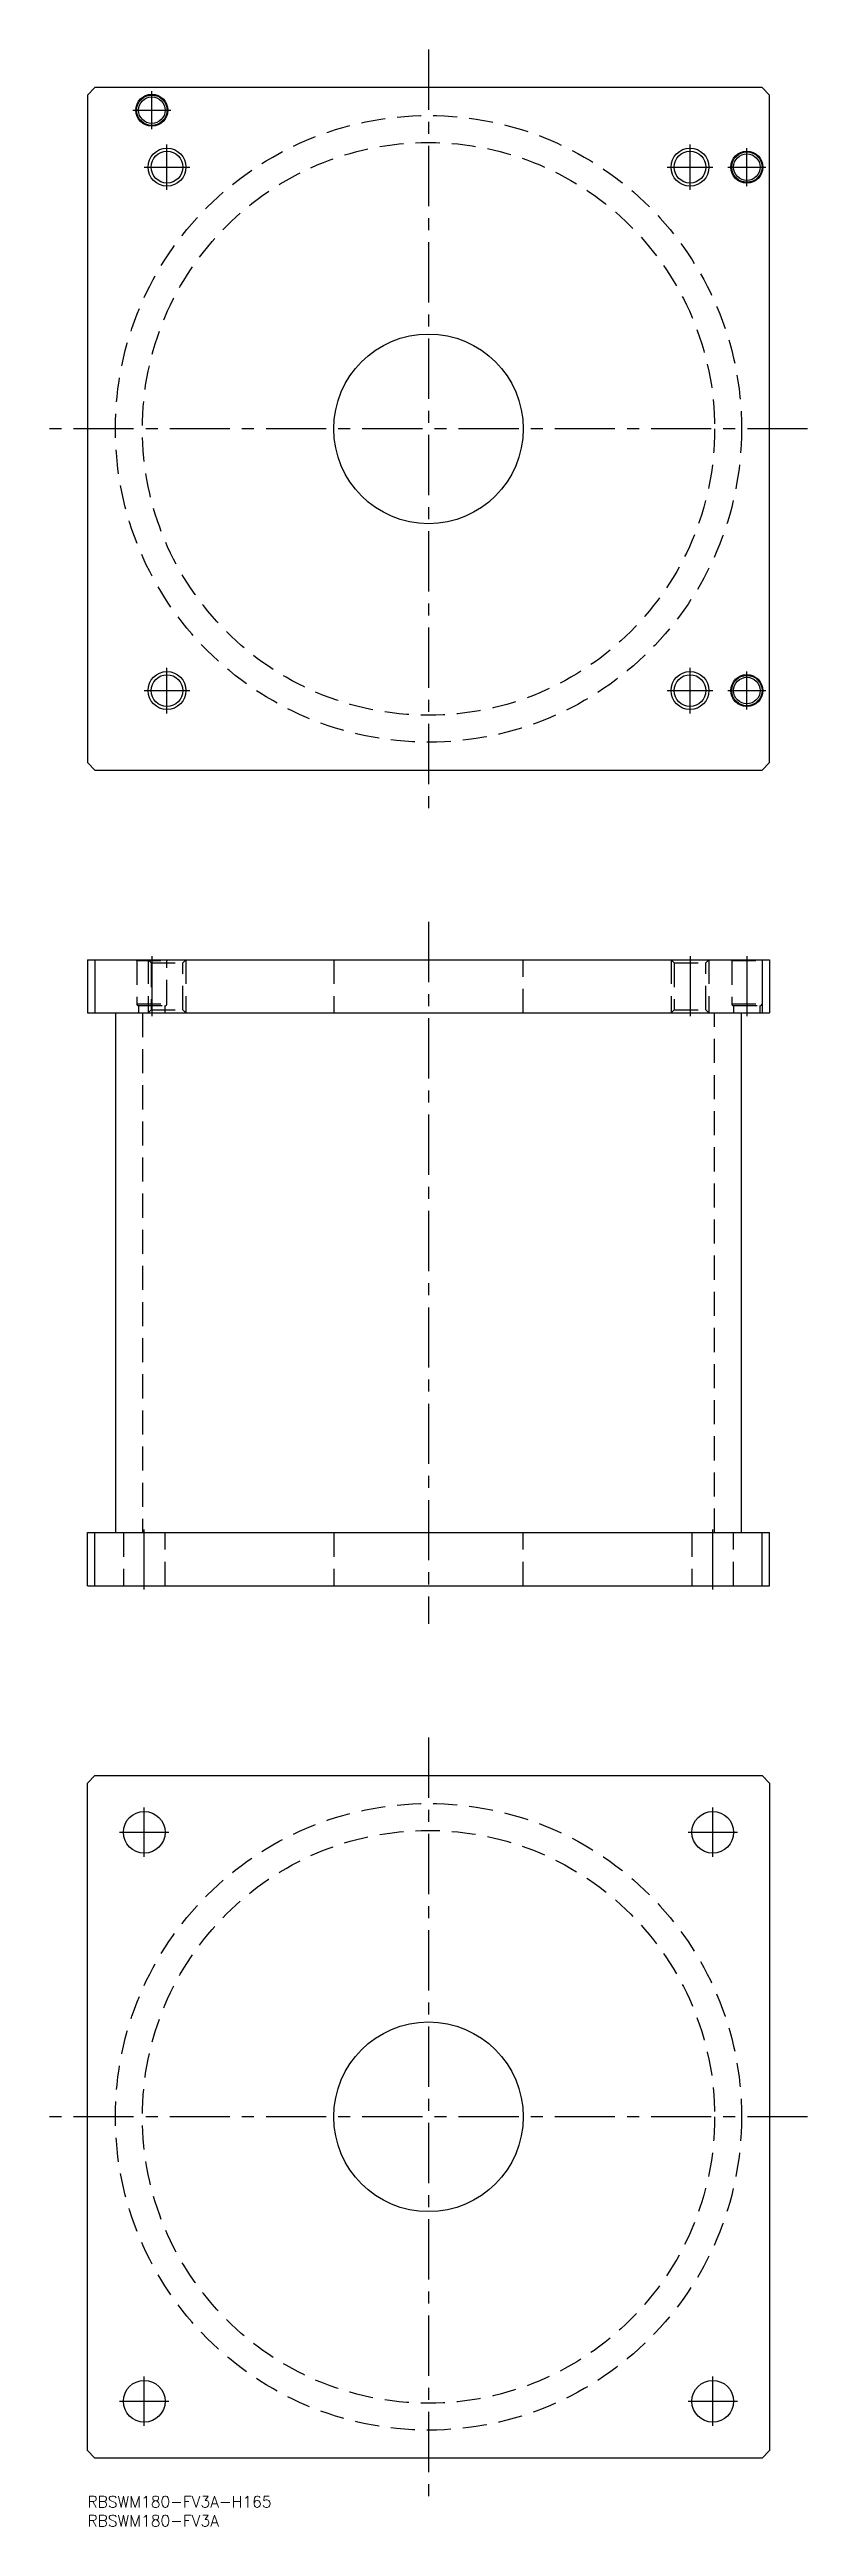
# Model space of a CAD drawing. Extents: x -10 to 190, y -8 to 645.
import ezdxf

# ---------------------------------------------------------------- set-up
doc = ezdxf.new("R2010")
doc.units = 0
doc.header["$LTSCALE"] = 0.5
doc.linetypes.add('CENTER', pattern=[50.8, 31.75, -6.35, 6.35, -6.35])
doc.linetypes.add('DASHED', pattern=[19.05, 12.7, -6.35])
for name, color, linetype in [('MSM_CENTER', 1, 'CENTER'), ('MSM_CONTINUOUS', 7, 'CONTINUOUS'), ('MSM_DASHED', 4, 'DASHED'), ('MSM_NARROW', 5, 'CONTINUOUS'), ('MSM_PART_NUMBER', 7, 'CONTINUOUS')]:
    doc.layers.add(name, color=color, linetype=linetype)
doc.styles.get("Standard").update_dxf_attribs({"font": 'txt.shx', "height": 3, "bigfont": 'bigfont.shx'})

msp = doc.modelspace()

# ---------------------------------------------------------------- linework, layer by layer
at = {"layer": 'MSM_CENTER'}
for p, q in [((90, 645), (90, 445)), ((17, 624), (17, 634)), ((12, 629), (22, 629)), ((15, 614), (27, 614)), ((21, 608), (21, 620)), ((153, 614), (165, 614)), ((159, 608), (159, 620)), ((169, 614), (179, 614)), ((174, 609), (174, 619)), ((190, 545), (-10, 545)), ((21, 470), (21, 482)), ((159, 470), (159, 482)), ((174, 471), (174, 481)), ((15, 476), (27, 476)), ((153, 476), (165, 476)), ((169, 476), (179, 476)), ((90, 415), (90, 230)), ((17, 406), (17, 390)), ((159, 406), (159, 390)), ((174, 406), (174, 390)), ((15, 239), (15, 255)), ((165, 239), (165, 255)), ((90, 200), (90, 0)), ((15, 168.5), (15, 181.5)), ((165, 168.5), (165, 181.5)), ((8.5, 175), (21.5, 175)), ((158.5, 175), (171.5, 175)), ((190, 100), (-10, 100)), ((15, 18.5), (15, 31.5)), ((165, 18.5), (165, 31.5)), ((8.5, 25), (21.5, 25)), ((158.5, 25), (171.5, 25))]:
    msp.add_line(p, q, dxfattribs=at)
at = {"layer": 'MSM_CONTINUOUS'}
for p, q in [((2, 635), (0, 633)), ((178, 635), (2, 635)), ((180, 633), (178, 635)), ((0, 633), (0, 457)), ((180, 457), (180, 633)), ((0, 457), (2, 455)), ((2, 455), (178, 455)), ((178, 455), (180, 457)), ((0, 405), (0, 391)), ((0, 405), (180, 405)), ((2, 405), (2, 391)), ((178, 405), (178, 391)), ((180, 405), (180, 391)), ((0, 391), (180, 391)), ((7.4, 391), (7.4, 254)), ((172.6, 254), (172.6, 391)), ((0, 240), (0, 254)), ((0, 254), (180, 254)), ((2, 240), (2, 254)), ((178, 240), (178, 254)), ((180, 240), (180, 254)), ((0, 240), (180, 240)), ((0, 188), (2, 190)), ((2, 190), (178, 190)), ((178, 190), (180, 188)), ((0, 12), (0, 188)), ((180, 188), (180, 12)), ((2, 10), (0, 12)), ((178, 10), (2, 10)), ((180, 12), (178, 10))]:
    msp.add_line(p, q, dxfattribs=at)
for centre, radius in [((17, 629), 4.2), ((17, 629), 4), ((17, 629), 3.5), ((21, 614), 4.188), ((159, 614), 4.188), ((174, 614), 4.2), ((174, 614), 4), ((174, 614), 3.5), ((90, 545), 25), ((21, 476), 4.188), ((159, 476), 4.188), ((174, 476), 4.2), ((174, 476), 4), ((174, 476), 3.5), ((15, 175), 5.5), ((165, 175), 5.5), ((90, 100), 25), ((15, 25), 5.5), ((165, 25), 5.5)]:
    msp.add_circle(centre, radius, dxfattribs=at)
at = {"layer": 'MSM_DASHED'}
for p, q in [((12.8, 405), (13, 404.8)), ((16, 405), (16.812, 404.188)), ((16, 405), (16, 391)), ((21, 404.8), (21.2, 405)), ((25.188, 404.188), (26, 405)), ((26, 405), (26, 391)), ((65, 405), (65, 391)), ((115, 391), (115, 405)), ((154, 405), (154.812, 404.188)), ((154, 405), (154, 391)), ((163.188, 404.188), (164, 405)), ((164, 405), (164, 391)), ((169.8, 405), (170, 404.8)), ((178, 404.8), (178.2, 405)), ((13, 404.8), (21, 404.8)), ((13, 404.8), (13, 393.4)), ((16.812, 404.188), (25.188, 404.188)), ((16.812, 404.188), (16.812, 391.812)), ((21, 393.4), (21, 404.8)), ((25.188, 391.812), (25.188, 404.188)), ((154.812, 404.188), (163.188, 404.188)), ((154.812, 404.188), (154.812, 391.812)), ((163.188, 391.812), (163.188, 404.188)), ((170, 404.8), (178, 404.8)), ((170, 404.8), (170, 393.4)), ((13.006, 393.4), (20.994, 393.4)), ((13.4, 393), (20.6, 393)), ((13.5, 393), (13.5, 391)), ((16.812, 391.812), (16, 391)), ((16.812, 391.812), (25.188, 391.812)), ((20.5, 391), (20.5, 393)), ((26, 391), (25.188, 391.812)), ((154.812, 391.812), (154, 391)), ((154.812, 391.812), (163.188, 391.812)), ((164, 391), (163.188, 391.812)), ((170.006, 393.4), (177.994, 393.4)), ((170.4, 393), (177.6, 393)), ((170.5, 393), (170.5, 391)), ((177.5, 391), (177.5, 393)), ((14.5, 391), (14.5, 254)), ((165.5, 254), (165.5, 391)), ((9.5, 254), (9.5, 240)), ((20.5, 240), (20.5, 254)), ((65, 254), (65, 240)), ((115, 240), (115, 254)), ((159.5, 254), (159.5, 240)), ((170.5, 240), (170.5, 254))]:
    msp.add_line(p, q, dxfattribs=at)
for centre, radius in [((90, 545), 82.6), ((90, 545), 75.5), ((90, 100), 82.6), ((90, 100), 75.5)]:
    msp.add_circle(centre, radius, dxfattribs=at)
for centre, start, end in [((13.4, 393.4), 180, 270), ((20.6, 393.4), 270, 0), ((170.4, 393.4), 180, 270), ((177.6, 393.4), 270, 0)]:
    msp.add_arc(centre, 0.4, start, end, dxfattribs=at)
at = {"layer": 'MSM_NARROW'}
for centre in [(21, 614), (159, 614), (21, 476), (159, 476)]:
    msp.add_circle(centre, 5, dxfattribs=at)

# ---------------------------------------------------------------- texts
at = {"layer": 'MSM_PART_NUMBER'}
for s, p in [('RBSWM180-FV3A-H165', (0, -3)), ('RBSWM180-FV3A', (0, -8))]:
    msp.add_text(s, height=3, dxfattribs=at).set_placement(p)

doc.saveas('drawing.dxf')
